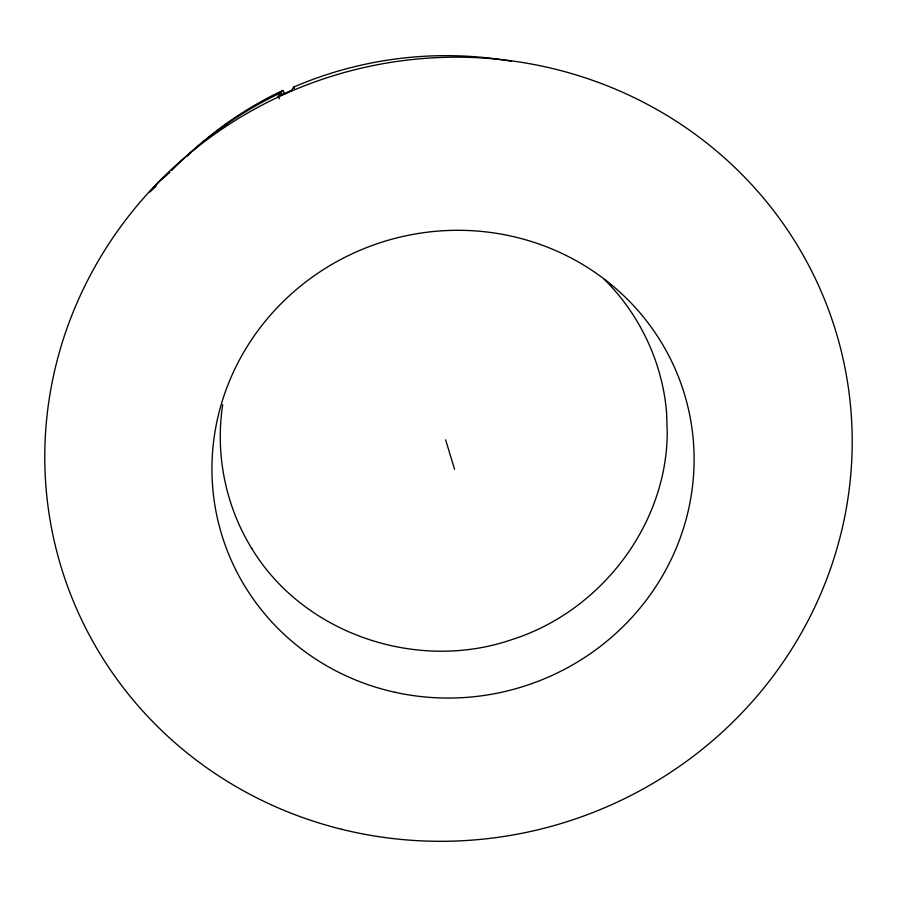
<?xml version="1.0" encoding="UTF-8"?>
<svg xmlns="http://www.w3.org/2000/svg" width="897" height="897" viewBox="0 0 897 897"><rect width="100%" height="100%" fill="white"/><g stroke="black" fill="none" stroke-linecap="round" stroke-linejoin="round"><path stroke-width="1.35" d="M222.691 404.715C215.089 454.23 225.528 506.099 251.9 548.706L251.709 548.403C303.713 634.37 417.408 672.111 511.582 639.696C599.622 611.978 666.37 526.348 667.256 433.386L666.594 412.564C662.434 362.523 639.864 314.555 604.219 279.247M279.393 98.782L278.249 96.36L282.824 90.395L284.831 94.32M156.044 186.318L149.799 191.868A398.01 384.678 -16.9 0 1 159.7 181.25L168.087 173.895M221.705 127.609L225.909 123.887L227.132 125.176M168.692 173.356L169.903 172.302M293.622 87.11L294.272 88.433M282.275 95.205L281.075 92.671A374.397 363.307 -16.9 0 0 171.764 170.385M445.63 439.844L454.577 469.288M278.249 96.36A398.01 384.678 -16.9 0 1 291.693 90.283L293.611 87.099A375.26 364.081 -16.9 0 1 511.178 61.231M186.868 156.179A359.697 349.908 -16.9 0 1 282.824 90.395M394.848 692.249A241.798 233.13 -16.9 0 0 684.725 395.028A241.798 233.13 -16.9 0 0 279.505 305.272A241.798 233.13 -16.9 0 0 394.848 692.249M341.421 829.232A404.883 390.868 -16.9 0 0 839.132 342.856A404.883 390.868 -16.9 0 0 164.913 175.633A404.883 390.868 -16.9 0 0 341.421 829.232"/></g></svg>
